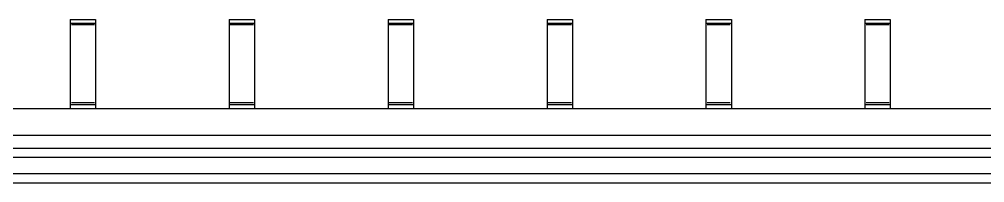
# Model space of a CAD drawing. Header units: millimetres. Extents: x 11325 to 17479, y -770 to 2743.
# Drawn here: x 12844 to 14362, y -770 to -513 of the extents above; entities that cross this region are included whole.
import ezdxf

# ---------------------------------------------------------------- set-up
doc = ezdxf.new("R2010")
doc.units = ezdxf.units.MM
doc.header["$LTSCALE"] = 0.1
doc.layers.add('Halfen', color=2, linetype='CONTINUOUS')

msp = doc.modelspace()

# ---------------------------------------------------------------- linework, layer by layer
at = {"layer": 'Halfen'}
for p, q in [((12923.7, -512.8), (12963.7, -512.8)), ((12923.7, -512.8), (12923.7, -652.8)), ((12963.7, -512.8), (12963.7, -652.8)), ((13173.7, -512.8), (13213.7, -512.8)), ((13173.7, -512.8), (13173.7, -652.8)), ((13213.7, -512.8), (13213.7, -652.8)), ((13423.7, -512.8), (13463.7, -512.8)), ((13423.7, -512.8), (13423.7, -652.8)), ((13463.7, -512.8), (13463.7, -652.8)), ((13673.7, -512.8), (13713.7, -512.8)), ((13673.7, -512.8), (13673.7, -652.8)), ((13713.7, -512.8), (13713.7, -652.8)), ((13923.7, -512.8), (13963.7, -512.8)), ((13923.7, -512.8), (13923.7, -652.8)), ((13963.7, -512.8), (13963.7, -652.8)), ((14173.7, -512.8), (14213.7, -512.8)), ((14173.7, -512.8), (14173.7, -652.8)), ((14213.7, -512.8), (14213.7, -652.8)), ((12923.7, -518.7), (12963.7, -518.7)), ((13173.7, -518.7), (13213.7, -518.7)), ((13423.7, -518.7), (13463.7, -518.7)), ((13673.7, -518.7), (13713.7, -518.7)), ((13923.7, -518.7), (13963.7, -518.7)), ((14173.7, -518.7), (14213.7, -518.7)), ((11408.7, -652.8), (17478.7, -652.8)), ((12923.7, -646.8), (12963.7, -646.8)), ((13173.7, -646.8), (13213.7, -646.8)), ((13423.7, -646.8), (13463.7, -646.8)), ((13673.7, -646.8), (13713.7, -646.8)), ((13923.7, -646.8), (13963.7, -646.8)), ((14173.7, -646.8), (14213.7, -646.8)), ((11408.7, -694.8), (17478.7, -694.8)), ((11408.7, -715), (17478.7, -715)), ((11408.7, -729.3), (17478.7, -729.3)), ((11408.7, -755.3), (17478.7, -755.3)), ((11408.7, -769.5), (17478.7, -769.5))]:
    msp.add_line(p, q, dxfattribs=at)
at = {"layer": 'Halfen', "color": 1}
for p, q in [((12925.5, -520.7), (12962, -520.7)), ((13175.5, -520.7), (13212, -520.7)), ((13425.5, -520.7), (13462, -520.7)), ((13675.5, -520.7), (13712, -520.7)), ((13925.5, -520.7), (13962, -520.7)), ((14175.5, -520.7), (14212, -520.7)), ((12925.5, -643.3), (12962, -643.3)), ((13175.5, -643.3), (13212, -643.3)), ((13425.5, -643.3), (13462, -643.3)), ((13675.5, -643.3), (13712, -643.3)), ((13925.5, -643.3), (13962, -643.3)), ((14175.5, -643.3), (14212, -643.3))]:
    msp.add_line(p, q, dxfattribs=at)

doc.saveas('drawing.dxf')
